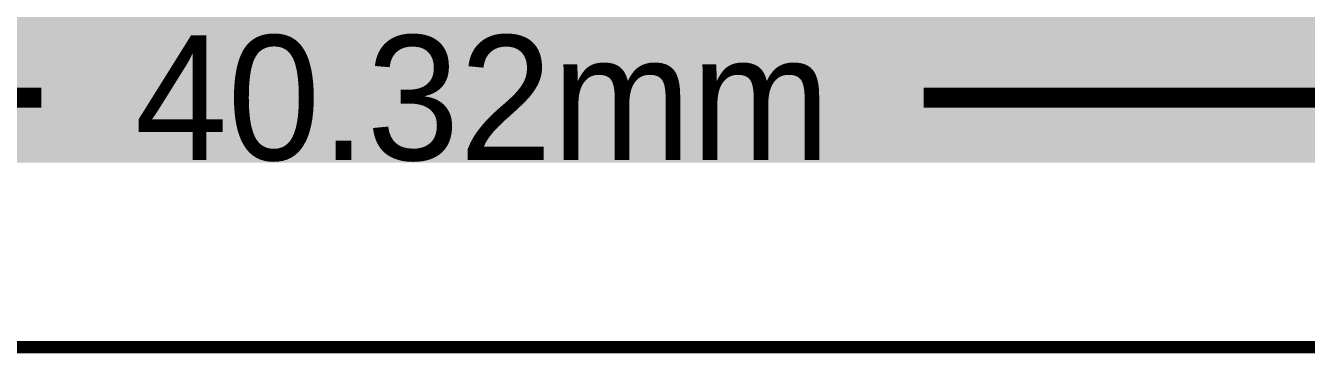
# Model space of a CAD drawing. Extents: x -6 to 145, y -22 to 62.
# Drawn here: x 15.51 to 28.55, y -5.14 to -1.81 of the extents above; entities that cross this region are included whole.
import ezdxf
from ezdxf.enums import TextEntityAlignment as Align

# ---------------------------------------------------------------- set-up
doc = ezdxf.new("R2010")
doc.units = 0
doc.header["$MEASUREMENT"] = 0
for name, color, linetype in [('ASSEMBLY_OUTLINES_TOP', 102, 'CONTINUOUS'), ('DRILL_DRAWING', 21, 'CONTINUOUS'), ('PLANE_SHAPES_LAYER_2', 230, 'CONTINUOUS'), ('PLANE_SHAPES_LAYER_BOTTOM', 10, 'CONTINUOUS'), ('PLANE_SHAPES_LAYER_TOP', 150, 'CONTINUOUS')]:
    doc.layers.add(name, color=color, linetype=linetype)
doc.styles.add('VERIBEST_GERBER_1', font='txt')

msp = doc.modelspace()

# ---------------------------------------------------------------- linework, layer by layer
at = {"layer": 'ASSEMBLY_OUTLINES_TOP', "const_width": 0.2032}
for points in [[(15.670518, -2.54), (0.5715, -2.54)], [(39.7485, -2.54), (24.649482, -2.54)]]:
    msp.add_lwpolyline(points, dxfattribs=at)
at = {"layer": 'DRILL_DRAWING', "const_width": 0.127}
msp.add_lwpolyline([(0, -5.08), (144.78, -5.08)], dxfattribs=at)
at = {"layer": 'PLANE_SHAPES_LAYER_2'}
msp.add_solid([(-5.12, -1.92), (44.8, -1.92), (-5.12, 60.16), (44.8, 60.16)], dxfattribs=at)
at = {"layer": 'PLANE_SHAPES_LAYER_BOTTOM'}
msp.add_solid([(-6.4, -3.2), (43.52, -3.2), (-6.4, 58.88), (43.52, 58.88)], dxfattribs=at)
at = {"layer": 'PLANE_SHAPES_LAYER_TOP'}
msp.add_solid([(-5.76, -2.56), (44.16, -2.56), (-5.76, 59.52), (44.16, 59.52)], dxfattribs=at)

# ---------------------------------------------------------------- texts
at = {"layer": 'ASSEMBLY_OUTLINES_TOP', "style": 'VERIBEST_GERBER_1'}
msp.add_text('40.32mm', height=1.27, dxfattribs=at).set_placement((20.16, -2.54), align=Align.MIDDLE_CENTER)

doc.saveas('drawing.dxf')
